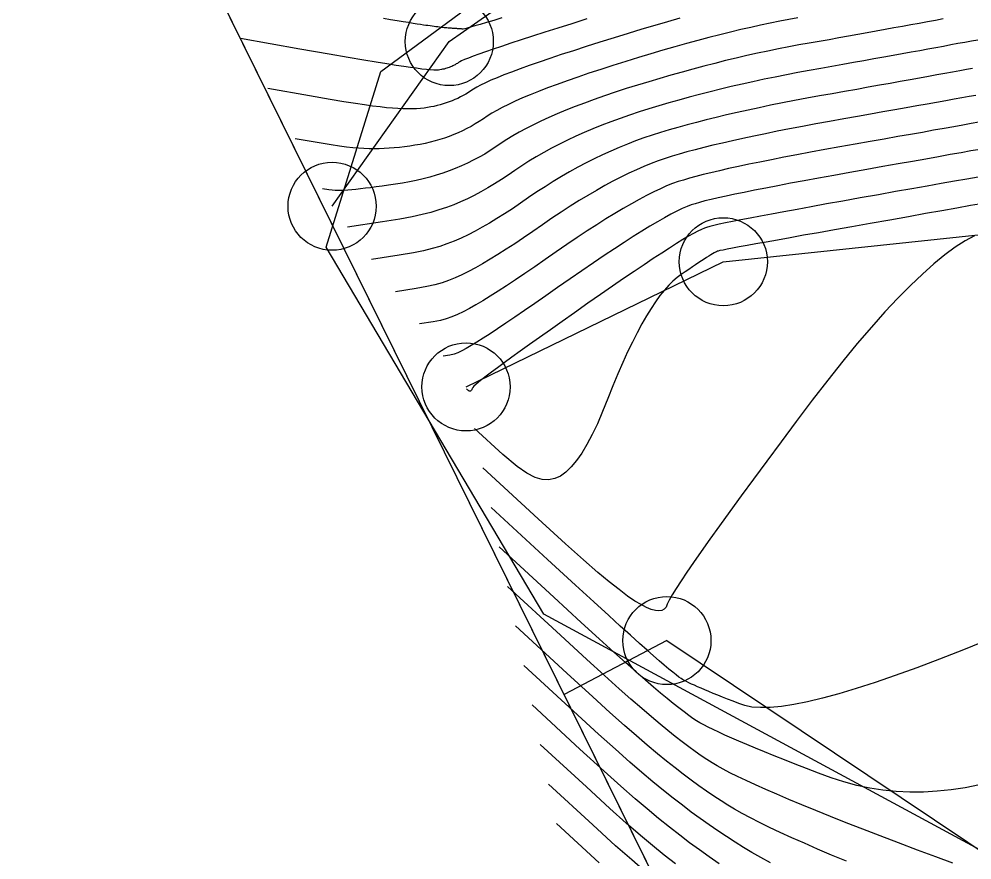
# Model space of a CAD drawing. Extents: x 83 to 1412852, y -76 to 4931706.
# Drawn here: x 1412620.76 to 1412631.57, y 4931575.01 to 4931584.55 of the extents above; entities that cross this region are included whole.
import ezdxf

# ---------------------------------------------------------------- set-up
doc = ezdxf.new("R2010")
doc.units = 0
doc.header["$MEASUREMENT"] = 0
doc.header["$PDMODE"] = 33
doc.header["$PDSIZE"] = 1
doc.layers.get('0').update_dxf_attribs({"color": 1, "linetype": 'CONTINUOUS'})
for name, color, linetype in [('Ground topo-Rev01', 1, 'CONTINUOUS'), ('New scratch layer', 1, 'CONTINUOUS'), ('nz-property-titles(LINZ DOWNLOAD)', 1, 'CONTINUOUS')]:
    doc.layers.add(name, color=color, linetype=linetype)

msp = doc.modelspace()

# ---------------------------------------------------------------- linework, layer by layer
for points in [[(1412624.31, 4931582.43), (1412625.64, 4931584.3), (1412628.73, 4931586.46), (1412633.2, 4931587.59), (1412637.92, 4931585.4), (1412637.83, 4931584.3), (1412637.83, 4931584.3), (1412645.14, 4931573.48), (1412645.14, 4931573.48), (1412645.14, 4931573.48), (1412646.51, 4931569.94), (1412645.58, 4931567.64)], [(1412627.202, 4931584.556), (1412627.032, 4931584.502), (1412626.873, 4931584.452), (1412626.724, 4931584.405), (1412626.585, 4931584.36), (1412626.457, 4931584.319), (1412626.34, 4931584.28), (1412626.233, 4931584.245), (1412626.137, 4931584.212), (1412626.051, 4931584.183), (1412625.976, 4931584.156), (1412625.911, 4931584.133), (1412625.857, 4931584.112), (1412625.813, 4931584.095), (1412625.78, 4931584.08), (1412625.758, 4931584.069), (1412625.745, 4931584.061), (1412625.733, 4931584.052), (1412625.72, 4931584.045), (1412625.708, 4931584.037), (1412625.695, 4931584.03), (1412625.681, 4931584.024), (1412625.668, 4931584.018), (1412625.654, 4931584.012), (1412625.64, 4931584.006), (1412625.625, 4931584.001), (1412625.611, 4931583.996), (1412625.596, 4931583.992), (1412625.581, 4931583.988), (1412625.565, 4931583.985), (1412625.55, 4931583.981), (1412625.534, 4931583.979), (1412625.518, 4931583.976), (1412625.494, 4931583.975), (1412625.463, 4931583.976), (1412625.425, 4931583.979), (1412625.38, 4931583.983), (1412625.328, 4931583.988), (1412625.268, 4931583.996), (1412625.2, 4931584.005), (1412625.126, 4931584.015), (1412625.036, 4931584.029), (1412624.93, 4931584.045), (1412624.809, 4931584.065), (1412624.672, 4931584.088), (1412624.494, 4931584.119), (1412624.276, 4931584.157), (1412623.943, 4931584.215), (1412623.27, 4931584.334)], [(1412628.256, 4931584.565), (1412628.117, 4931584.525), (1412627.974, 4931584.483), (1412627.825, 4931584.439), (1412627.672, 4931584.392), (1412627.513, 4931584.343), (1412627.35, 4931584.292), (1412627.195, 4931584.243), (1412627.049, 4931584.196), (1412626.911, 4931584.151), (1412626.782, 4931584.108), (1412626.661, 4931584.066), (1412626.548, 4931584.027), (1412626.444, 4931583.99), (1412626.348, 4931583.954), (1412626.261, 4931583.921), (1412626.182, 4931583.889), (1412626.112, 4931583.86), (1412626.05, 4931583.832), (1412625.996, 4931583.806), (1412625.951, 4931583.783), (1412625.914, 4931583.761), (1412625.886, 4931583.741), (1412625.857, 4931583.722), (1412625.828, 4931583.704), (1412625.798, 4931583.687), (1412625.767, 4931583.671), (1412625.736, 4931583.655), (1412625.704, 4931583.641), (1412625.672, 4931583.627), (1412625.639, 4931583.615), (1412625.606, 4931583.603), (1412625.571, 4931583.592), (1412625.537, 4931583.582), (1412625.501, 4931583.572), (1412625.466, 4931583.564), (1412625.429, 4931583.557), (1412625.392, 4931583.55), (1412625.354, 4931583.544), (1412625.313, 4931583.54), (1412625.269, 4931583.537), (1412625.221, 4931583.536), (1412625.169, 4931583.536), (1412625.114, 4931583.537), (1412625.056, 4931583.539), (1412624.994, 4931583.543), (1412624.928, 4931583.549), (1412624.854, 4931583.557), (1412624.77, 4931583.567), (1412624.676, 4931583.58), (1412624.574, 4931583.595), (1412624.444, 4931583.615), (1412624.288, 4931583.641), (1412624.052, 4931583.682), (1412623.58, 4931583.766)], [(1412629.594, 4931584.568), (1412629.493, 4931584.55), (1412629.39, 4931584.53), (1412629.283, 4931584.509), (1412629.174, 4931584.486), (1412629.062, 4931584.461), (1412628.948, 4931584.435), (1412628.83, 4931584.407), (1412628.71, 4931584.377), (1412628.586, 4931584.345), (1412628.46, 4931584.311), (1412628.331, 4931584.276), (1412628.2, 4931584.239), (1412628.065, 4931584.201), (1412627.928, 4931584.16), (1412627.787, 4931584.118), (1412627.644, 4931584.074), (1412627.498, 4931584.028), (1412627.359, 4931583.984), (1412627.225, 4931583.94), (1412627.098, 4931583.897), (1412626.978, 4931583.855), (1412626.864, 4931583.814), (1412626.756, 4931583.774), (1412626.654, 4931583.734), (1412626.559, 4931583.696), (1412626.47, 4931583.659), (1412626.388, 4931583.622), (1412626.312, 4931583.586), (1412626.242, 4931583.552), (1412626.179, 4931583.518), (1412626.122, 4931583.485), (1412626.071, 4931583.453), (1412626.027, 4931583.422), (1412625.981, 4931583.392), (1412625.935, 4931583.364), (1412625.888, 4931583.337), (1412625.84, 4931583.311), (1412625.791, 4931583.287), (1412625.741, 4931583.264), (1412625.69, 4931583.243), (1412625.638, 4931583.223), (1412625.586, 4931583.204), (1412625.532, 4931583.187), (1412625.478, 4931583.171), (1412625.422, 4931583.157), (1412625.366, 4931583.144), (1412625.309, 4931583.132), (1412625.25, 4931583.122), (1412625.191, 4931583.113), (1412625.133, 4931583.105), (1412625.074, 4931583.098), (1412625.016, 4931583.093), (1412624.958, 4931583.089), (1412624.901, 4931583.085), (1412624.844, 4931583.083), (1412624.787, 4931583.082), (1412624.731, 4931583.083), (1412624.672, 4931583.085), (1412624.609, 4931583.088), (1412624.544, 4931583.094), (1412624.475, 4931583.101), (1412624.394, 4931583.112), (1412624.3, 4931583.126), (1412624.162, 4931583.149), (1412623.891, 4931583.197)], [(1412631.247, 4931584.557), (1412631.158, 4931584.54), (1412631.067, 4931584.523), (1412630.974, 4931584.506), (1412630.88, 4931584.489), (1412630.784, 4931584.472), (1412630.686, 4931584.454), (1412630.586, 4931584.436), (1412630.485, 4931584.417), (1412630.382, 4931584.399), (1412630.277, 4931584.38), (1412630.17, 4931584.36), (1412630.061, 4931584.341), (1412629.951, 4931584.321), (1412629.839, 4931584.301), (1412629.724, 4931584.281), (1412629.609, 4931584.261), (1412629.492, 4931584.239), (1412629.375, 4931584.216), (1412629.256, 4931584.192), (1412629.137, 4931584.166), (1412629.018, 4931584.14), (1412628.897, 4931584.112), (1412628.775, 4931584.083), (1412628.653, 4931584.052), (1412628.53, 4931584.021), (1412628.406, 4931583.988), (1412628.282, 4931583.954), (1412628.156, 4931583.918), (1412628.03, 4931583.882), (1412627.903, 4931583.844), (1412627.775, 4931583.805), (1412627.646, 4931583.765), (1412627.522, 4931583.724), (1412627.402, 4931583.684), (1412627.286, 4931583.643), (1412627.174, 4931583.602), (1412627.067, 4931583.562), (1412626.964, 4931583.52), (1412626.865, 4931583.479), (1412626.77, 4931583.438), (1412626.68, 4931583.397), (1412626.594, 4931583.355), (1412626.512, 4931583.313), (1412626.435, 4931583.271), (1412626.361, 4931583.229), (1412626.292, 4931583.187), (1412626.228, 4931583.145), (1412626.167, 4931583.103), (1412626.105, 4931583.062), (1412626.042, 4931583.023), (1412625.978, 4931582.987), (1412625.913, 4931582.952), (1412625.846, 4931582.919), (1412625.778, 4931582.888), (1412625.708, 4931582.859), (1412625.638, 4931582.831), (1412625.566, 4931582.806), (1412625.493, 4931582.782), (1412625.419, 4931582.761), (1412625.343, 4931582.741), (1412625.266, 4931582.723), (1412625.188, 4931582.707), (1412625.109, 4931582.693), (1412625.028, 4931582.681), (1412624.952, 4931582.67), (1412624.879, 4931582.659), (1412624.811, 4931582.65), (1412624.747, 4931582.641), (1412624.688, 4931582.634), (1412624.632, 4931582.627), (1412624.581, 4931582.621), (1412624.533, 4931582.616), (1412624.489, 4931582.613), (1412624.449, 4931582.61), (1412624.411, 4931582.608), (1412624.377, 4931582.608), (1412624.344, 4931582.609), (1412624.311, 4931582.611), (1412624.272, 4931582.617), (1412624.201, 4931582.629)], [(1412626.238, 4931584.568), (1412626.144, 4931584.54), (1412626.062, 4931584.515), (1412625.991, 4931584.494), (1412625.93, 4931584.477), (1412625.881, 4931584.463), (1412625.842, 4931584.452), (1412625.815, 4931584.445), (1412625.798, 4931584.442), (1412625.793, 4931584.442), (1412625.787, 4931584.442), (1412625.78, 4931584.443), (1412625.773, 4931584.443), (1412625.766, 4931584.443), (1412625.759, 4931584.444), (1412625.751, 4931584.444), (1412625.743, 4931584.445), (1412625.734, 4931584.445), (1412625.725, 4931584.446), (1412625.716, 4931584.446), (1412625.706, 4931584.447), (1412625.696, 4931584.448), (1412625.686, 4931584.448), (1412625.675, 4931584.449), (1412625.664, 4931584.45), (1412625.652, 4931584.451), (1412625.64, 4931584.451), (1412625.627, 4931584.453), (1412625.612, 4931584.454), (1412625.597, 4931584.455), (1412625.581, 4931584.457), (1412625.565, 4931584.459), (1412625.547, 4931584.461), (1412625.528, 4931584.463), (1412625.509, 4931584.466), (1412625.488, 4931584.468), (1412625.467, 4931584.471), (1412625.445, 4931584.474), (1412625.422, 4931584.477), (1412625.398, 4931584.48), (1412625.374, 4931584.483), (1412625.348, 4931584.487), (1412625.315, 4931584.492), (1412625.276, 4931584.498), (1412625.229, 4931584.506), (1412625.176, 4931584.514), (1412625.115, 4931584.524), (1412625.048, 4931584.536), (1412624.973, 4931584.548), (1412624.892, 4931584.562)], [(1412631.638, 4931584.315), (1412631.565, 4931584.303), (1412631.49, 4931584.29), (1412631.413, 4931584.276), (1412631.333, 4931584.261), (1412631.25, 4931584.245), (1412631.163, 4931584.229), (1412631.073, 4931584.213), (1412630.979, 4931584.196), (1412630.882, 4931584.178), (1412630.781, 4931584.16), (1412630.678, 4931584.141), (1412630.57, 4931584.122), (1412630.46, 4931584.102), (1412630.346, 4931584.082), (1412630.228, 4931584.061), (1412630.107, 4931584.039), (1412629.983, 4931584.017), (1412629.855, 4931583.994), (1412629.724, 4931583.971), (1412629.594, 4931583.947), (1412629.466, 4931583.923), (1412629.339, 4931583.897), (1412629.212, 4931583.871), (1412629.087, 4931583.844), (1412628.964, 4931583.817), (1412628.841, 4931583.788), (1412628.72, 4931583.759), (1412628.6, 4931583.73), (1412628.481, 4931583.699), (1412628.364, 4931583.668), (1412628.247, 4931583.636), (1412628.132, 4931583.603), (1412628.019, 4931583.57), (1412627.906, 4931583.536), (1412627.794, 4931583.501), (1412627.685, 4931583.465), (1412627.578, 4931583.428), (1412627.473, 4931583.389), (1412627.371, 4931583.35), (1412627.27, 4931583.309), (1412627.172, 4931583.267), (1412627.076, 4931583.224), (1412626.982, 4931583.18), (1412626.89, 4931583.134), (1412626.8, 4931583.088), (1412626.713, 4931583.04), (1412626.627, 4931582.991), (1412626.544, 4931582.941), (1412626.463, 4931582.889), (1412626.384, 4931582.837), (1412626.308, 4931582.783), (1412626.231, 4931582.732), (1412626.154, 4931582.684), (1412626.077, 4931582.638), (1412626, 4931582.595), (1412625.923, 4931582.554), (1412625.846, 4931582.516), (1412625.769, 4931582.481), (1412625.692, 4931582.448), (1412625.61, 4931582.417), (1412625.522, 4931582.388), (1412625.43, 4931582.361), (1412625.333, 4931582.336), (1412625.217, 4931582.31), (1412625.08, 4931582.284), (1412624.881, 4931582.252), (1412624.486, 4931582.192)], [(1412631.58, 4931583.995), (1412631.509, 4931583.981), (1412631.433, 4931583.967), (1412631.352, 4931583.952), (1412631.265, 4931583.937), (1412631.174, 4931583.92), (1412631.078, 4931583.903), (1412630.976, 4931583.884), (1412630.87, 4931583.865), (1412630.759, 4931583.845), (1412630.643, 4931583.825), (1412630.521, 4931583.803), (1412630.395, 4931583.78), (1412630.264, 4931583.757), (1412630.127, 4931583.733), (1412629.986, 4931583.708), (1412629.84, 4931583.682), (1412629.697, 4931583.656), (1412629.557, 4931583.629), (1412629.421, 4931583.603), (1412629.287, 4931583.576), (1412629.157, 4931583.549), (1412629.031, 4931583.522), (1412628.907, 4931583.494), (1412628.787, 4931583.467), (1412628.67, 4931583.439), (1412628.556, 4931583.411), (1412628.446, 4931583.382), (1412628.339, 4931583.354), (1412628.235, 4931583.325), (1412628.134, 4931583.296), (1412628.037, 4931583.267), (1412627.943, 4931583.237), (1412627.849, 4931583.206), (1412627.755, 4931583.172), (1412627.661, 4931583.136), (1412627.567, 4931583.097), (1412627.473, 4931583.057), (1412627.38, 4931583.014), (1412627.286, 4931582.969), (1412627.193, 4931582.922), (1412627.099, 4931582.872), (1412627.006, 4931582.821), (1412626.913, 4931582.767), (1412626.82, 4931582.711), (1412626.727, 4931582.652), (1412626.634, 4931582.592), (1412626.541, 4931582.529), (1412626.448, 4931582.464), (1412626.357, 4931582.402), (1412626.268, 4931582.344), (1412626.181, 4931582.29), (1412626.096, 4931582.239), (1412626.013, 4931582.191), (1412625.932, 4931582.147), (1412625.853, 4931582.106), (1412625.775, 4931582.069), (1412625.696, 4931582.035), (1412625.614, 4931582.003), (1412625.531, 4931581.975), (1412625.445, 4931581.949), (1412625.346, 4931581.924), (1412625.234, 4931581.901), (1412625.073, 4931581.874), (1412624.758, 4931581.826)], [(1412631.616, 4931583.689), (1412631.54, 4931583.676), (1412631.458, 4931583.661), (1412631.369, 4931583.644), (1412631.274, 4931583.627), (1412631.171, 4931583.609), (1412631.063, 4931583.589), (1412630.947, 4931583.569), (1412630.826, 4931583.547), (1412630.697, 4931583.524), (1412630.562, 4931583.5), (1412630.42, 4931583.475), (1412630.272, 4931583.448), (1412630.117, 4931583.421), (1412629.956, 4931583.392), (1412629.799, 4931583.364), (1412629.648, 4931583.336), (1412629.503, 4931583.308), (1412629.362, 4931583.281), (1412629.227, 4931583.254), (1412629.097, 4931583.227), (1412628.973, 4931583.2), (1412628.854, 4931583.174), (1412628.74, 4931583.148), (1412628.631, 4931583.122), (1412628.528, 4931583.097), (1412628.43, 4931583.071), (1412628.337, 4931583.047), (1412628.25, 4931583.022), (1412628.168, 4931582.998), (1412628.091, 4931582.974), (1412628.012, 4931582.946), (1412627.931, 4931582.916), (1412627.848, 4931582.882), (1412627.763, 4931582.845), (1412627.676, 4931582.804), (1412627.588, 4931582.761), (1412627.497, 4931582.714), (1412627.404, 4931582.664), (1412627.309, 4931582.61), (1412627.212, 4931582.553), (1412627.113, 4931582.494), (1412627.012, 4931582.43), (1412626.909, 4931582.364), (1412626.805, 4931582.294), (1412626.698, 4931582.221), (1412626.589, 4931582.145), (1412626.484, 4931582.073), (1412626.383, 4931582.005), (1412626.286, 4931581.942), (1412626.192, 4931581.883), (1412626.103, 4931581.828), (1412626.018, 4931581.778), (1412625.936, 4931581.732), (1412625.858, 4931581.69), (1412625.782, 4931581.652), (1412625.706, 4931581.618), (1412625.631, 4931581.588), (1412625.558, 4931581.562), (1412625.476, 4931581.539), (1412625.387, 4931581.518), (1412625.264, 4931581.495), (1412625.029, 4931581.46)], [(1412631.65, 4931583.384), (1412631.564, 4931583.369), (1412631.469, 4931583.352), (1412631.366, 4931583.333), (1412631.255, 4931583.313), (1412631.136, 4931583.292), (1412631.009, 4931583.269), (1412630.873, 4931583.245), (1412630.729, 4931583.22), (1412630.577, 4931583.193), (1412630.416, 4931583.164), (1412630.248, 4931583.134), (1412630.071, 4931583.103), (1412629.902, 4931583.073), (1412629.74, 4931583.043), (1412629.585, 4931583.014), (1412629.437, 4931582.986), (1412629.297, 4931582.958), (1412629.164, 4931582.932), (1412629.039, 4931582.906), (1412628.921, 4931582.881), (1412628.81, 4931582.857), (1412628.706, 4931582.834), (1412628.61, 4931582.811), (1412628.521, 4931582.789), (1412628.44, 4931582.768), (1412628.365, 4931582.748), (1412628.299, 4931582.728), (1412628.239, 4931582.71), (1412628.175, 4931582.687), (1412628.107, 4931582.66), (1412628.036, 4931582.628), (1412627.96, 4931582.592), (1412627.88, 4931582.552), (1412627.796, 4931582.507), (1412627.707, 4931582.459), (1412627.615, 4931582.406), (1412627.519, 4931582.348), (1412627.418, 4931582.286), (1412627.314, 4931582.22), (1412627.205, 4931582.15), (1412627.092, 4931582.075), (1412626.975, 4931581.996), (1412626.854, 4931581.913), (1412626.729, 4931581.825), (1412626.61, 4931581.743), (1412626.497, 4931581.666), (1412626.39, 4931581.593), (1412626.288, 4931581.527), (1412626.193, 4931581.465), (1412626.103, 4931581.408), (1412626.019, 4931581.357), (1412625.942, 4931581.311), (1412625.868, 4931581.27), (1412625.798, 4931581.233), (1412625.732, 4931581.202), (1412625.67, 4931581.175), (1412625.606, 4931581.153), (1412625.541, 4931581.134), (1412625.456, 4931581.117), (1412625.301, 4931581.094)], [(1412631.665, 4931583.076), (1412631.561, 4931583.058), (1412631.448, 4931583.038), (1412631.325, 4931583.016), (1412631.192, 4931582.992), (1412631.049, 4931582.966), (1412630.896, 4931582.939), (1412630.733, 4931582.91), (1412630.561, 4931582.88), (1412630.379, 4931582.848), (1412630.187, 4931582.814), (1412630.004, 4931582.781), (1412629.831, 4931582.75), (1412629.667, 4931582.719), (1412629.512, 4931582.691), (1412629.367, 4931582.663), (1412629.231, 4931582.637), (1412629.105, 4931582.612), (1412628.988, 4931582.588), (1412628.88, 4931582.566), (1412628.781, 4931582.545), (1412628.692, 4931582.525), (1412628.612, 4931582.507), (1412628.542, 4931582.49), (1412628.481, 4931582.474), (1412628.429, 4931582.459), (1412628.387, 4931582.446), (1412628.339, 4931582.428), (1412628.284, 4931582.404), (1412628.223, 4931582.374), (1412628.156, 4931582.34), (1412628.083, 4931582.3), (1412628.003, 4931582.254), (1412627.918, 4931582.204), (1412627.826, 4931582.147), (1412627.728, 4931582.086), (1412627.624, 4931582.019), (1412627.514, 4931581.947), (1412627.397, 4931581.87), (1412627.275, 4931581.787), (1412627.146, 4931581.698), (1412627.011, 4931581.605), (1412626.87, 4931581.506), (1412626.737, 4931581.413), (1412626.611, 4931581.326), (1412626.494, 4931581.245), (1412626.384, 4931581.171), (1412626.283, 4931581.102), (1412626.189, 4931581.039), (1412626.103, 4931580.983), (1412626.025, 4931580.932), (1412625.954, 4931580.887), (1412625.89, 4931580.848), (1412625.832, 4931580.816), (1412625.782, 4931580.789), (1412625.736, 4931580.767), (1412625.694, 4931580.751), (1412625.648, 4931580.739), (1412625.572, 4931580.728)], [(1412631.641, 4931582.762), (1412631.513, 4931582.739), (1412631.375, 4931582.714), (1412631.224, 4931582.688), (1412631.063, 4931582.659), (1412630.89, 4931582.628), (1412630.705, 4931582.596), (1412630.51, 4931582.561), (1412630.302, 4931582.524), (1412630.107, 4931582.489), (1412629.922, 4931582.456), (1412629.749, 4931582.425), (1412629.587, 4931582.395), (1412629.437, 4931582.368), (1412629.298, 4931582.342), (1412629.171, 4931582.318), (1412629.054, 4931582.296), (1412628.95, 4931582.275), (1412628.856, 4931582.256), (1412628.774, 4931582.24), (1412628.704, 4931582.225), (1412628.644, 4931582.211), (1412628.597, 4931582.2), (1412628.56, 4931582.19), (1412628.535, 4931582.182), (1412628.502, 4931582.168), (1412628.461, 4931582.148), (1412628.413, 4931582.122), (1412628.356, 4931582.09), (1412628.292, 4931582.051), (1412628.219, 4931582.007), (1412628.139, 4931581.956), (1412628.051, 4931581.899), (1412627.955, 4931581.836), (1412627.851, 4931581.767), (1412627.739, 4931581.691), (1412627.619, 4931581.61), (1412627.492, 4931581.522), (1412627.356, 4931581.428), (1412627.213, 4931581.329), (1412627.062, 4931581.222), (1412626.92, 4931581.123), (1412626.787, 4931581.029), (1412626.664, 4931580.942), (1412626.55, 4931580.86), (1412626.445, 4931580.785), (1412626.349, 4931580.716), (1412626.263, 4931580.653), (1412626.186, 4931580.597), (1412626.118, 4931580.546), (1412626.06, 4931580.502), (1412626.01, 4931580.464), (1412625.971, 4931580.432), (1412625.94, 4931580.407), (1412625.919, 4931580.387), (1412625.907, 4931580.374), (1412625.904, 4931580.367), (1412625.901, 4931580.36), (1412625.898, 4931580.354), (1412625.895, 4931580.349), (1412625.893, 4931580.344), (1412625.89, 4931580.34), (1412625.887, 4931580.337), (1412625.884, 4931580.334), (1412625.881, 4931580.332), (1412625.878, 4931580.33), (1412625.875, 4931580.33), (1412625.871, 4931580.33), (1412625.867, 4931580.331), (1412625.863, 4931580.333), (1412625.858, 4931580.337), (1412625.85, 4931580.343), (1412625.835, 4931580.358)], [(1412631.702, 4931582.462), (1412631.557, 4931582.437), (1412631.4, 4931582.409), (1412631.23, 4931582.379), (1412631.046, 4931582.346), (1412630.85, 4931582.311), (1412630.64, 4931582.274), (1412630.418, 4931582.235), (1412630.209, 4931582.198), (1412630.013, 4931582.163), (1412629.831, 4931582.13), (1412629.662, 4931582.1), (1412629.507, 4931582.072), (1412629.365, 4931582.047), (1412629.236, 4931582.024), (1412629.121, 4931582.003), (1412629.02, 4931581.984), (1412628.931, 4931581.968), (1412628.856, 4931581.954), (1412628.795, 4931581.942), (1412628.747, 4931581.933), (1412628.712, 4931581.926), (1412628.691, 4931581.921), (1412628.683, 4931581.919), (1412628.673, 4931581.914), (1412628.66, 4931581.908), (1412628.645, 4931581.9), (1412628.628, 4931581.89), (1412628.608, 4931581.878), (1412628.585, 4931581.864), (1412628.56, 4931581.848), (1412628.533, 4931581.831), (1412628.503, 4931581.811), (1412628.471, 4931581.79), (1412628.436, 4931581.766), (1412628.399, 4931581.741), (1412628.36, 4931581.714), (1412628.317, 4931581.685), (1412628.273, 4931581.654), (1412628.226, 4931581.621), (1412628.178, 4931581.581), (1412628.13, 4931581.533), (1412628.081, 4931581.478), (1412628.031, 4931581.416), (1412627.981, 4931581.346), (1412627.93, 4931581.27), (1412627.878, 4931581.185), (1412627.825, 4931581.094), (1412627.772, 4931580.995), (1412627.718, 4931580.889), (1412627.663, 4931580.776), (1412627.608, 4931580.655), (1412627.552, 4931580.527), (1412627.495, 4931580.391), (1412627.438, 4931580.249), (1412627.38, 4931580.099), (1412627.321, 4931579.962), (1412627.262, 4931579.838), (1412627.203, 4931579.727), (1412627.144, 4931579.629), (1412627.084, 4931579.544), (1412627.024, 4931579.472), (1412626.963, 4931579.413), (1412626.902, 4931579.368), (1412626.837, 4931579.338), (1412626.768, 4931579.326), (1412626.694, 4931579.33), (1412626.616, 4931579.351), (1412626.522, 4931579.4), (1412626.411, 4931579.476), (1412626.249, 4931579.613), (1412625.928, 4931579.909)], [(1412625.83, 4931580.38), (1412628.75, 4931581.8), (1412632.64, 4931582.21), (1412634.8, 4931580.2), (1412637.58, 4931576.34), (1412641.3, 4931568.83), (1412646.46, 4931561.43), (1412653.58, 4931556.32), (1412661.21, 4931552.91), (1412664.41, 4931553.01), (1412671.43, 4931552.25), (1412680.76, 4931551.75), (1412690.96, 4931557.29), (1412699.75, 4931563.42), (1412708.32, 4931567.05)], [(1412631.6, 4931582.095), (1412631.494, 4931582.036), (1412631.381, 4931581.964), (1412631.263, 4931581.877), (1412631.139, 4931581.776), (1412631.009, 4931581.661), (1412630.873, 4931581.531), (1412630.731, 4931581.388), (1412630.584, 4931581.23), (1412630.43, 4931581.058), (1412630.271, 4931580.872), (1412630.106, 4931580.671), (1412629.936, 4931580.456), (1412629.759, 4931580.228), (1412629.577, 4931579.985), (1412629.405, 4931579.755), (1412629.244, 4931579.538), (1412629.093, 4931579.334), (1412628.953, 4931579.144), (1412628.824, 4931578.966), (1412628.705, 4931578.802), (1412628.597, 4931578.651), (1412628.499, 4931578.513), (1412628.412, 4931578.388), (1412628.336, 4931578.276), (1412628.27, 4931578.177), (1412628.215, 4931578.092), (1412628.17, 4931578.02), (1412628.136, 4931577.96), (1412628.113, 4931577.914), (1412628.1, 4931577.881), (1412628.08, 4931577.857), (1412628.053, 4931577.843), (1412628.02, 4931577.838), (1412627.979, 4931577.841), (1412627.932, 4931577.854), (1412627.877, 4931577.877), (1412627.816, 4931577.908), (1412627.747, 4931577.948), (1412627.664, 4931578.005), (1412627.567, 4931578.079), (1412627.454, 4931578.168), (1412627.327, 4931578.274), (1412627.162, 4931578.418), (1412626.959, 4931578.599), (1412626.648, 4931578.882), (1412626.021, 4931579.46)], [(1412631.763, 4931577.511), (1412631.476, 4931577.395), (1412631.203, 4931577.288), (1412630.945, 4931577.191), (1412630.702, 4931577.103), (1412630.473, 4931577.025), (1412630.259, 4931576.956), (1412630.06, 4931576.897), (1412629.875, 4931576.847), (1412629.705, 4931576.806), (1412629.55, 4931576.775), (1412629.409, 4931576.753), (1412629.283, 4931576.741), (1412629.172, 4931576.739), (1412629.075, 4931576.745), (1412628.993, 4931576.762), (1412628.925, 4931576.787), (1412628.861, 4931576.812), (1412628.799, 4931576.836), (1412628.741, 4931576.859), (1412628.686, 4931576.881), (1412628.634, 4931576.901), (1412628.586, 4931576.921), (1412628.54, 4931576.94), (1412628.497, 4931576.959), (1412628.458, 4931576.976), (1412628.422, 4931576.992), (1412628.389, 4931577.007), (1412628.359, 4931577.021), (1412628.332, 4931577.035), (1412628.308, 4931577.047), (1412628.287, 4931577.058), (1412628.27, 4931577.069), (1412628.245, 4931577.086), (1412628.214, 4931577.11), (1412628.176, 4931577.14), (1412628.132, 4931577.177), (1412628.08, 4931577.22), (1412628.022, 4931577.271), (1412627.956, 4931577.328), (1412627.884, 4931577.391), (1412627.798, 4931577.468), (1412627.696, 4931577.56), (1412627.58, 4931577.665), (1412627.449, 4931577.784), (1412627.28, 4931577.939), (1412627.072, 4931578.13), (1412626.754, 4931578.422), (1412626.114, 4931579.012)], [(1412631.658, 4931575.861), (1412631.496, 4931575.829), (1412631.336, 4931575.805), (1412631.177, 4931575.789), (1412631.021, 4931575.781), (1412630.866, 4931575.78), (1412630.713, 4931575.788), (1412630.561, 4931575.803), (1412630.412, 4931575.826), (1412630.264, 4931575.856), (1412630.118, 4931575.895), (1412629.974, 4931575.941), (1412629.831, 4931575.995), (1412629.695, 4931576.048), (1412629.566, 4931576.098), (1412629.443, 4931576.146), (1412629.327, 4931576.192), (1412629.217, 4931576.236), (1412629.114, 4931576.279), (1412629.018, 4931576.319), (1412628.928, 4931576.357), (1412628.845, 4931576.393), (1412628.768, 4931576.427), (1412628.698, 4931576.459), (1412628.635, 4931576.489), (1412628.578, 4931576.517), (1412628.528, 4931576.544), (1412628.484, 4931576.568), (1412628.447, 4931576.59), (1412628.405, 4931576.617), (1412628.357, 4931576.651), (1412628.304, 4931576.69), (1412628.246, 4931576.735), (1412628.182, 4931576.785), (1412628.113, 4931576.841), (1412628.038, 4931576.903), (1412627.959, 4931576.971), (1412627.866, 4931577.051), (1412627.76, 4931577.144), (1412627.641, 4931577.25), (1412627.509, 4931577.368), (1412627.341, 4931577.521), (1412627.137, 4931577.707), (1412626.828, 4931577.991), (1412626.207, 4931578.563)], [(1412631.356, 4931574.974), (1412631.161, 4931575.044), (1412630.954, 4931575.121), (1412630.737, 4931575.204), (1412630.529, 4931575.283), (1412630.332, 4931575.36), (1412630.144, 4931575.433), (1412629.967, 4931575.504), (1412629.8, 4931575.571), (1412629.642, 4931575.636), (1412629.495, 4931575.697), (1412629.358, 4931575.755), (1412629.231, 4931575.81), (1412629.114, 4931575.862), (1412629.008, 4931575.911), (1412628.911, 4931575.957), (1412628.824, 4931576), (1412628.748, 4931576.04), (1412628.681, 4931576.077), (1412628.625, 4931576.111), (1412628.564, 4931576.149), (1412628.5, 4931576.192), (1412628.432, 4931576.24), (1412628.36, 4931576.293), (1412628.284, 4931576.35), (1412628.204, 4931576.412), (1412628.121, 4931576.479), (1412628.033, 4931576.55), (1412627.934, 4931576.634), (1412627.824, 4931576.728), (1412627.702, 4931576.835), (1412627.569, 4931576.953), (1412627.403, 4931577.103), (1412627.202, 4931577.285), (1412626.902, 4931577.56), (1412626.3, 4931578.115)], [(1412630.148, 4931574.995), (1412629.979, 4931575.066), (1412629.82, 4931575.134), (1412629.67, 4931575.199), (1412629.529, 4931575.262), (1412629.397, 4931575.322), (1412629.275, 4931575.38), (1412629.162, 4931575.435), (1412629.058, 4931575.488), (1412628.963, 4931575.538), (1412628.878, 4931575.586), (1412628.802, 4931575.631), (1412628.724, 4931575.68), (1412628.643, 4931575.733), (1412628.56, 4931575.79), (1412628.474, 4931575.85), (1412628.386, 4931575.915), (1412628.296, 4931575.983), (1412628.203, 4931576.055), (1412628.107, 4931576.13), (1412628.002, 4931576.216), (1412627.887, 4931576.313), (1412627.763, 4931576.419), (1412627.629, 4931576.537), (1412627.464, 4931576.684), (1412627.268, 4931576.862), (1412626.975, 4931577.13), (1412626.393, 4931577.666)], [(1412628.11, 4931577.5), (1412626.944, 4931576.887)], [(1412628.11, 4931577.5), (1412633.05, 4931574.19), (1412634.96, 4931570.18), (1412641.65, 4931558.92), (1412643.23, 4931552.22), (1412645.18, 4931545.9), (1412648.78, 4931537.03), (1412651.34, 4931534.66), (1412654.11, 4931534.38), (1412662.28, 4931539.83)], [(1412629.286, 4931574.978), (1412629.177, 4931575.037), (1412629.075, 4931575.095), (1412628.98, 4931575.152), (1412628.883, 4931575.212), (1412628.786, 4931575.275), (1412628.688, 4931575.34), (1412628.589, 4931575.408), (1412628.488, 4931575.479), (1412628.387, 4931575.553), (1412628.285, 4931575.63), (1412628.182, 4931575.71), (1412628.07, 4931575.799), (1412627.951, 4931575.897), (1412627.824, 4931576.004), (1412627.689, 4931576.121), (1412627.525, 4931576.266), (1412627.333, 4931576.439), (1412627.049, 4931576.699), (1412626.486, 4931577.217)], [(1412628.703, 4931574.966), (1412628.59, 4931575.044), (1412628.478, 4931575.124), (1412628.367, 4931575.206), (1412628.256, 4931575.29), (1412628.139, 4931575.381), (1412628.015, 4931575.481), (1412627.885, 4931575.589), (1412627.749, 4931575.705), (1412627.587, 4931575.848), (1412627.398, 4931576.017), (1412627.122, 4931576.268), (1412626.579, 4931576.769)], [(1412628.207, 4931574.964), (1412628.079, 4931575.065), (1412627.946, 4931575.174), (1412627.809, 4931575.289), (1412627.648, 4931575.429), (1412627.463, 4931575.594), (1412627.196, 4931575.838), (1412626.672, 4931576.32)], [(1412627.869, 4931574.873), (1412627.71, 4931575.011), (1412627.528, 4931575.172), (1412627.27, 4931575.407), (1412626.765, 4931575.871)], [(1412627.343, 4931574.976), (1412626.858, 4931575.423)]]:
    msp.add_lwpolyline(points)
at = {"layer": 'Ground topo-Rev01', "color": 7}
for p in [(1412625.64, 4931584.3, 66.05), (1412624.31, 4931582.43, 66.87), (1412628.75, 4931581.8, 68.29), (1412625.83, 4931580.38, 67.99), (1412628.11, 4931577.5, 68.42)]:
    msp.add_point(p, dxfattribs=at)
at = {"layer": 'New scratch layer', "color": 7, "linetype": 'Continuous', "flags": 128}
msp.add_lwpolyline([(1412645.681, 4931569.357), (1412645.54, 4931569.392), (1412637.028, 4931565.684), (1412631.942, 4931574.973), (1412626.715, 4931577.798), (1412624.243, 4931581.966), (1412624.863, 4931583.961), (1412628.292, 4931586.489), (1412633.2, 4931587.59), (1412637.445, 4931585.807), (1412644.092, 4931575.149), (1412645.681, 4931569.357)], close=True, dxfattribs=at)
at = {"layer": 'nz-property-titles(LINZ DOWNLOAD)', "color": 7, "linetype": 'Continuous', "flags": 128}
for points in [[(1412682.698, 4931640.466), (1412710.054, 4931647.15), (1412737.411, 4931653.834), (1412764.203, 4931660.383), (1412779.006, 4931654.39), (1412775.741, 4931621.476), (1412777.168, 4931607.161), (1412789.245, 4931608.4), (1412777.36, 4931579.102), (1412649.678, 4931531.313), (1412643.411, 4931543.701), (1412638.895, 4931552.662), (1412621.576, 4931587.766), (1412660.662, 4931597.302), (1412699.748, 4931606.839), (1412682.698, 4931640.466)], [(1412590.081, 4931596.305), (1412611.422, 4931607.083), (1412621.576, 4931587.766), (1412638.895, 4931552.662), (1412643.411, 4931543.701), (1412600.705, 4931520.752), (1412596.296, 4931529.767), (1412591.809, 4931538.935), (1412590.081, 4931596.305)]]:
    msp.add_lwpolyline(points, close=True, dxfattribs=at)

doc.saveas('drawing.dxf')
